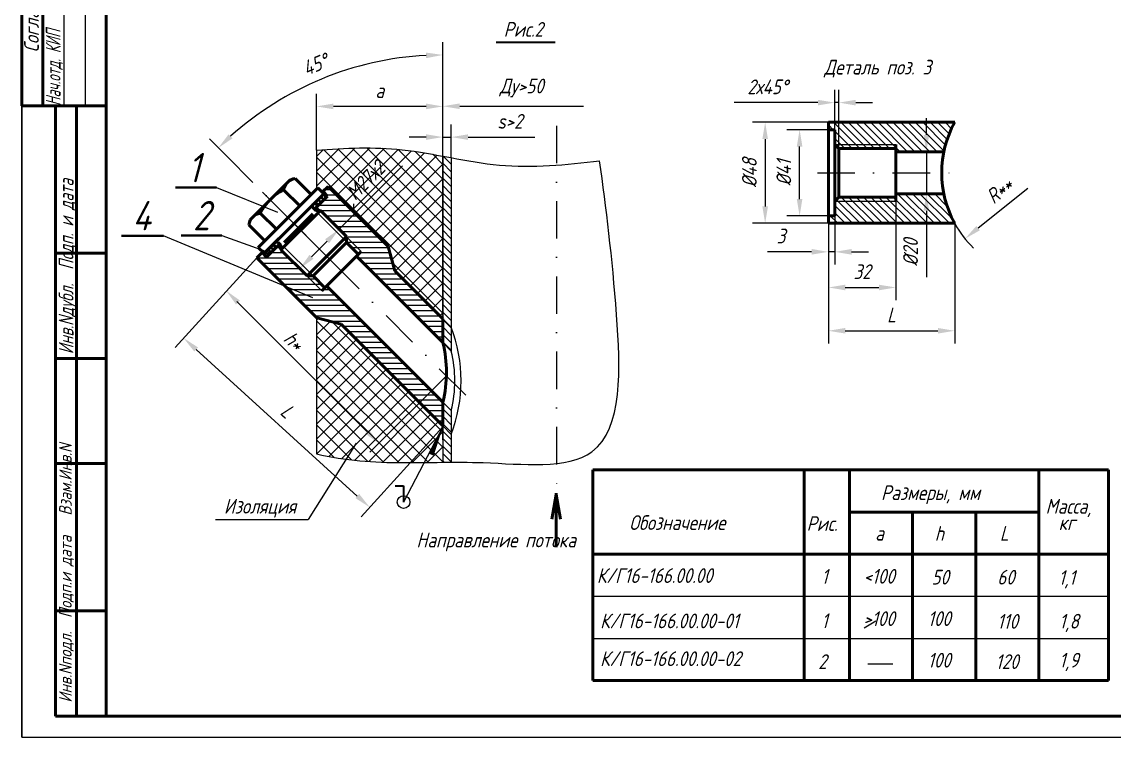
# Model space of a CAD drawing. Header units: inches. Extents: x 5939 to 6569, y -3365 to -3068.
# Drawn here: x 5938.7 to 6198.2, y -3364.7 to -3194.8 of the extents above; entities that cross this region are included whole.
import ezdxf
from ezdxf.enums import TextEntityAlignment as Align

# ---------------------------------------------------------------- set-up
doc = ezdxf.new("R2010")
doc.units = ezdxf.units.IN
doc.header["$LTSCALE"] = 0.7
doc.header["$MEASUREMENT"] = 0
doc.linetypes.add('DASHDOT', pattern=[25.4, 12.7, -6.35, 0, -6.35])
doc.layers.add('Слой1-05', color=7, linetype='Continuous')
doc.styles.get("Standard").update_dxf_attribs({"font": 'romand.shx', "width": 0.8, "oblique": 15, "height": 3.5})
doc.dimstyles.get("Standard").update_dxf_attribs({"dimtxt": 3.5, "dimasz": 4, "dimexe": 3, "dimexo": 0, "dimgap": 2, "dimtad": 1, "dimdsep": 46, "dimtxsty": 'Standard', "dimcen": 0.09, "dimaunit": 1, "dimadec": 3, "dimazin": 0, "dimtfac": 1, "dimtmove": 0, "dimatfit": 3, "dimfxl": 0.18, "dimtolj": 1, "dimtzin": 0, "dimlwd": 25, "dimlwe": 25, "dimarcsym": 0})
pattern_1 = [(0, (15.543, -7.1254), (3e-16, 1.25), [])]
pattern_2 = [(135, (0, -7.7466), (-1.76776695, -1.76776695), []), (225, (0, -7.7466), (1.76776695, -1.76776695), [])]

# ---------------------------------------------------------------- blocks, each defined once
blk = doc.blocks.new('*D265')
at = {"color": 0, "lineweight": 25, "transparency": 16777216}
for p, q in [((6130.28, -3220.41), (6120.45, -3220.41)), ((6123.45, -3236.91), (6123.45, -3224.41)), ((6130.28, -3240.91), (6120.45, -3240.91))]:
    blk.add_line(p, q, dxfattribs=at)
for points in [[(6122.78, -3224.41), (6124.11, -3224.41), (6123.45, -3220.41)], [(6122.78, -3236.91), (6124.11, -3236.91), (6123.45, -3240.91)]]:
    blk.add_solid(points, dxfattribs=at)
at = {"layer": 'DEFPOINTS', "color": 0, "lineweight": 25, "transparency": 16777216}
for p in [(6123.45, -3220.41), (6130.28, -3220.41), (6130.28, -3240.91)]:
    blk.add_point(p, dxfattribs=at)
at = {"color": 0, "lineweight": 25, "transparency": 16777216, "insert": (6119.7, -3230.66), "char_height": 3.5, "attachment_point": 5, "rotation": 90}
blk.add_mtext('\\A1;%%C41', dxfattribs=at)
blk = doc.blocks.new('*D266')
at = {"color": 0, "lineweight": 25, "transparency": 16777216}
for p, q in [((6130.28, -3240.91), (6130.28, -3252.43)), ((6131.78, -3240.91), (6131.78, -3252.43)), ((6126.28, -3249.43), (6115.79, -3249.43)), ((6131.78, -3249.43), (6130.28, -3249.43)), ((6135.78, -3249.43), (6139.78, -3249.43))]:
    blk.add_line(p, q, dxfattribs=at)
for points in [[(6126.28, -3248.76), (6126.28, -3250.1), (6130.28, -3249.43)], [(6135.78, -3248.76), (6135.78, -3250.1), (6131.78, -3249.43)]]:
    blk.add_solid(points, dxfattribs=at)
at = {"layer": 'DEFPOINTS', "color": 0, "lineweight": 25, "transparency": 16777216}
for p in [(6130.28, -3240.91), (6131.78, -3240.91), (6130.28, -3249.43)]:
    blk.add_point(p, dxfattribs=at)
at = {"color": 0, "lineweight": 25, "transparency": 16777216, "insert": (6119.03, -3245.68), "char_height": 3.5, "attachment_point": 5}
blk.add_mtext('\\A1;3', dxfattribs=at)
blk = doc.blocks.new('*D267')
at = {"color": 0, "lineweight": 25, "transparency": 16777216}
for p, q in [((6130.28, -3242.66), (6130.28, -3271.19)), ((6160.28, -3242.66), (6160.28, -3271.19)), ((6134.28, -3268.19), (6156.28, -3268.19))]:
    blk.add_line(p, q, dxfattribs=at)
for points in [[(6134.28, -3267.52), (6134.28, -3268.85), (6130.28, -3268.19)], [(6156.28, -3267.52), (6156.28, -3268.85), (6160.28, -3268.19)]]:
    blk.add_solid(points, dxfattribs=at)
at = {"layer": 'DEFPOINTS', "color": 0, "lineweight": 25, "transparency": 16777216}
for p in [(6130.28, -3242.66), (6160.28, -3242.66), (6160.28, -3268.19)]:
    blk.add_point(p, dxfattribs=at)
at = {"color": 0, "lineweight": 25, "transparency": 16777216, "insert": (6145.28, -3264.44), "char_height": 3.5, "attachment_point": 5}
blk.add_mtext('\\A1;L', dxfattribs=at)
blk = doc.blocks.new('*D268')
at = {"color": 0, "lineweight": 25, "transparency": 16777216}
for p, q in [((6153.55, -3221.66), (6153.55, -3217.66)), ((6157.72, -3225.66), (6150.55, -3225.66)), ((6153.55, -3225.66), (6153.55, -3235.66)), ((6157.72, -3235.66), (6150.55, -3235.66)), ((6153.55, -3239.66), (6153.55, -3255.49))]:
    blk.add_line(p, q, dxfattribs=at)
for points in [[(6152.88, -3221.66), (6154.22, -3221.66), (6153.55, -3225.66)], [(6152.88, -3239.66), (6154.22, -3239.66), (6153.55, -3235.66)]]:
    blk.add_solid(points, dxfattribs=at)
at = {"layer": 'DEFPOINTS', "color": 0, "lineweight": 25, "transparency": 16777216}
for p in [(6157.72, -3225.66), (6153.55, -3235.66), (6157.72, -3235.66)]:
    blk.add_point(p, dxfattribs=at)
at = {"color": 0, "lineweight": 25, "transparency": 16777216, "insert": (6149.8, -3249.57), "char_height": 3.5, "attachment_point": 5, "rotation": 90}
blk.add_mtext('\\A1;%%C20', dxfattribs=at)
blk = doc.blocks.new('*D264')
at = {"color": 0, "lineweight": 25, "transparency": 16777216}
blk.add_line((6177.62, -3234.35), (6165.84, -3243.81), dxfattribs=at)
blk.add_arc((6182.21, -3230.66), 25, 208.6854, 225.655, dxfattribs=at)
blk.add_solid([(6165.42, -3243.29), (6166.26, -3244.33), (6162.72, -3246.32)], dxfattribs=at)
at = {"layer": 'DEFPOINTS', "color": 0, "lineweight": 25, "transparency": 16777216}
for p in [(6182.21, -3230.66), (6162.72, -3246.32)]:
    blk.add_point(p, dxfattribs=at)
at = {"color": 0, "lineweight": 25, "transparency": 16777216, "insert": (6170.94, -3234.9), "char_height": 3.5, "attachment_point": 5, "rotation": 38.7795}
blk.add_mtext('\\A1;R**', dxfattribs=at)
blk = doc.blocks.new('*D269')
at = {"color": 0, "lineweight": 25, "transparency": 16777216}
for p, q in [((6146.28, -3237.41), (6146.28, -3260.9)), ((6130.28, -3240.91), (6130.28, -3260.9)), ((6134.28, -3257.9), (6142.28, -3257.9))]:
    blk.add_line(p, q, dxfattribs=at)
for points in [[(6134.28, -3257.24), (6134.28, -3258.57), (6130.28, -3257.9)], [(6142.28, -3257.24), (6142.28, -3258.57), (6146.28, -3257.9)]]:
    blk.add_solid(points, dxfattribs=at)
at = {"layer": 'DEFPOINTS', "color": 0, "lineweight": 25, "transparency": 16777216}
for p in [(6146.28, -3237.41), (6130.28, -3240.91), (6146.28, -3257.9)]:
    blk.add_point(p, dxfattribs=at)
at = {"color": 0, "lineweight": 25, "transparency": 16777216, "insert": (6138.28, -3254.15), "char_height": 3.5, "attachment_point": 5}
blk.add_mtext('\\A1;32', dxfattribs=at)
blk = doc.blocks.new('*D275')
at = {"color": 0, "lineweight": 25, "transparency": 16777216}
for p, q in [((6130.28, -3218.66), (6112.27, -3218.66)), ((6115.27, -3222.66), (6115.27, -3238.66)), ((6130.28, -3242.66), (6112.27, -3242.66))]:
    blk.add_line(p, q, dxfattribs=at)
for points in [[(6114.6, -3222.66), (6115.94, -3222.66), (6115.27, -3218.66)], [(6114.6, -3238.66), (6115.94, -3238.66), (6115.27, -3242.66)]]:
    blk.add_solid(points, dxfattribs=at)
at = {"layer": 'DEFPOINTS', "color": 0, "lineweight": 25, "transparency": 16777216}
for p in [(6130.28, -3218.66), (6115.27, -3242.66), (6130.28, -3242.66)]:
    blk.add_point(p, dxfattribs=at)
at = {"color": 0, "lineweight": 25, "transparency": 16777216, "insert": (6111.52, -3230.66), "char_height": 3.5, "attachment_point": 5, "rotation": 90}
blk.add_mtext('\\A1;%%C48', dxfattribs=at)
blk = doc.blocks.new('*D293')
at = {"color": 0, "lineweight": 25, "transparency": 16777216}
for p, q in [((6131.78, -3223.91), (6131.78, -3210.98)), ((6132.78, -3224.91), (6132.78, -3210.98)), ((6127.78, -3213.98), (6107.91, -3213.98)), ((6132.78, -3213.98), (6131.78, -3213.98)), ((6136.78, -3213.98), (6140.78, -3213.98))]:
    blk.add_line(p, q, dxfattribs=at)
for points in [[(6127.78, -3213.31), (6127.78, -3214.65), (6131.78, -3213.98)], [(6136.78, -3213.31), (6136.78, -3214.65), (6132.78, -3213.98)]]:
    blk.add_solid(points, dxfattribs=at)
at = {"layer": 'DEFPOINTS', "color": 0, "lineweight": 25, "transparency": 16777216}
for p in [(6131.78, -3213.98), (6131.78, -3223.91), (6132.78, -3224.91)]:
    blk.add_point(p, dxfattribs=at)
at = {"color": 0, "lineweight": 25, "transparency": 16777216, "insert": (6115.84, -3210.23), "char_height": 3.5, "attachment_point": 5}
blk.add_mtext('\\A1;2х45%%D', dxfattribs=at)
blk = doc.blocks.new('*D298')
at = {"color": 0, "lineweight": 25, "transparency": 16777216}
for p, q in [((6014.07, -3244.07), (6029.13, -3229.01)), ((6015.82, -3245.82), (6011.95, -3241.95)), ((6007.55, -3250.59), (6011.24, -3246.9)), ((6006.48, -3255.17), (6002.6, -3251.29))]:
    blk.add_line(p, q, dxfattribs=at)
for points in [[(6010.77, -3246.43), (6011.71, -3247.37), (6014.07, -3244.07)], [(6007.08, -3250.12), (6008.02, -3251.06), (6004.72, -3253.42)]]:
    blk.add_solid(points, dxfattribs=at)
at = {"layer": 'DEFPOINTS', "color": 0, "lineweight": 25, "transparency": 16777216}
for p in [(6014.07, -3244.07), (6015.82, -3245.82), (6006.48, -3255.17)]:
    blk.add_point(p, dxfattribs=at)
at = {"color": 0, "lineweight": 25, "transparency": 16777216, "insert": (6020.36, -3232.48), "char_height": 3.5, "attachment_point": 5, "rotation": 45}
blk.add_mtext('\\A1;М27х2', dxfattribs=at)
blk = doc.blocks.new('*D296')
at = {"color": 0, "lineweight": 25, "transparency": 16777216}
for p, q in [((6008.73, -3225.31), (6008.73, -3211.88)), ((6038.73, -3226.69), (6038.73, -3211.88)), ((6034.73, -3214.88), (6012.73, -3214.88))]:
    blk.add_line(p, q, dxfattribs=at)
for points in [[(6012.73, -3214.21), (6012.73, -3215.55), (6008.73, -3214.88)], [(6034.73, -3214.21), (6034.73, -3215.55), (6038.73, -3214.88)]]:
    blk.add_solid(points, dxfattribs=at)
at = {"layer": 'DEFPOINTS', "color": 0, "lineweight": 25, "transparency": 16777216}
for p in [(6008.73, -3214.88), (6008.73, -3225.31), (6038.73, -3226.69)]:
    blk.add_point(p, dxfattribs=at)
at = {"color": 0, "lineweight": 25, "transparency": 16777216, "insert": (6023.73, -3211.13), "char_height": 3.5, "attachment_point": 5}
blk.add_mtext('\\A1;а', dxfattribs=at)
blk = doc.blocks.new('*D297')
at = {"color": 0, "lineweight": 25, "transparency": 16777216}
for p, q in [((6038.73, -3226.69), (6038.73, -3199.65)), ((5987.3, -3226.64), (5983.28, -3222.62))]:
    blk.add_line(p, q, dxfattribs=at)
blk.add_arc((6038.73, -3278.07), 75.42, 93.0391, 131.9609, dxfattribs=at)
for points in [[(6034.71, -3202.09), (6034.75, -3203.42), (6038.73, -3202.65)], [(5988.76, -3222.47), (5987.84, -3221.5), (5985.4, -3224.74)]]:
    blk.add_solid(points, dxfattribs=at)
at = {"layer": 'DEFPOINTS', "color": 0, "lineweight": 25, "transparency": 16777216}
for p in [(6019.21, -3205.22), (5987.3, -3226.64), (6038.73, -3226.69), (6038.73, -3264.52), (6045.09, -3284.44)]:
    blk.add_point(p, dxfattribs=at)
at = {"color": 0, "lineweight": 25, "transparency": 16777216, "insert": (6008.43, -3204.93), "char_height": 3.5, "attachment_point": 5, "rotation": 22.5}
blk.add_mtext('\\A1;45%%D', dxfattribs=at)
blk = doc.blocks.new('*D300')
at = {"color": 0, "lineweight": 25, "transparency": 16777216}
for p, q in [((6038.73, -3226.69), (6038.73, -3219.17)), ((6040.73, -3227.07), (6040.73, -3219.17)), ((6034.73, -3222.17), (6030.73, -3222.17)), ((6038.73, -3222.17), (6040.73, -3222.17)), ((6044.73, -3222.17), (6060.55, -3222.17))]:
    blk.add_line(p, q, dxfattribs=at)
for points in [[(6034.73, -3221.51), (6034.73, -3222.84), (6038.73, -3222.17)], [(6044.73, -3221.51), (6044.73, -3222.84), (6040.73, -3222.17)]]:
    blk.add_solid(points, dxfattribs=at)
at = {"layer": 'DEFPOINTS', "color": 0, "lineweight": 25, "transparency": 16777216}
for p in [(6040.73, -3222.17), (6038.73, -3226.69), (6040.73, -3227.07)]:
    blk.add_point(p, dxfattribs=at)
at = {"color": 0, "lineweight": 25, "transparency": 16777216, "insert": (6054.64, -3218.42), "char_height": 3.5, "attachment_point": 5}
blk.add_mtext('\\A1;s>2', dxfattribs=at)
blk = doc.blocks.new('*D301')
at = {"color": 0, "lineweight": 25, "transparency": 16777216}
for p, q in [((5994.53, -3250.85), (5975.15, -3272.16)), ((5980.13, -3272.63), (6018.4, -3307.45)), ((6038.73, -3291.05), (6019.34, -3312.36))]:
    blk.add_line(p, q, dxfattribs=at)
for points in [[(5980.57, -3272.14), (5979.68, -3273.12), (5977.17, -3269.94)], [(6018.85, -3306.96), (6017.95, -3307.94), (6021.36, -3310.14)]]:
    blk.add_solid(points, dxfattribs=at)
at = {"layer": 'DEFPOINTS', "color": 0, "lineweight": 25, "transparency": 16777216}
for p in [(5994.53, -3250.85), (6038.73, -3291.05), (6021.36, -3310.14)]:
    blk.add_point(p, dxfattribs=at)
at = {"color": 0, "lineweight": 25, "transparency": 16777216, "insert": (6001.79, -3287.26), "char_height": 3.5, "attachment_point": 5, "rotation": 317.7075}
blk.add_mtext('\\A1;L', dxfattribs=at)

msp = doc.modelspace()

# ---------------------------------------------------------------- hatches: boundary and pattern name
at = {"lineweight": 25}
h = msp.add_hatch(dxfattribs=at)
h.set_pattern_fill('ANSI31', color=256, scale=10, angle=90)
h.set_pattern_definition([(135, (2587.819, -9433.0814), (-0.88388348, -0.88388348), [])])
h.paths.add_polyline_path([(6131.779, -3237.411), (6131.779, -3240.911), (6130.279, -3240.911), (6130.279, -3242.661), (6160.279, -3242.661, -0.0749641), (6157.716, -3235.661), (6146.279, -3235.661), (6146.279, -3237.411)])
h.paths.add_polyline_path([(6130.279, -3218.661), (6130.279, -3220.411), (6131.779, -3220.411), (6131.779, -3223.911), (6146.279, -3223.911), (6146.279, -3225.661), (6157.716, -3225.661, -0.0749641), (6160.279, -3218.661)])
h.paths.add_polyline_path([(6132.779, -3236.411), (6131.779, -3237.411), (6146.279, -3237.411), (6146.279, -3236.411)], flags=17)
h.paths.add_polyline_path([(6131.779, -3223.911), (6132.779, -3224.911), (6146.279, -3224.911), (6146.279, -3223.911)], flags=17)
h = msp.add_hatch(dxfattribs=at)
h.set_pattern_fill('ANSI37', color=256, scale=20, angle=90)
h.set_pattern_definition(pattern_2)
edge = h.paths.add_edge_path()
edge.add_spline(control_points=[(6038.726, -3226.694), (6035.505, -3226.094), (6025.575, -3224.333), (6015.529, -3224.716), (6008.726, -3225.306)], knot_values=[10.469304, 10.469304, 10.469304, 10.469304, 20.2644995, 40.6340427, 40.6340427, 40.6340427, 40.6340427], degree=3, periodic=0)
edge.add_line((6008.726, -3225.306), (6008.726, -3234.532))
edge.add_line((6008.726, -3234.532), (6009.028, -3234.23))
edge.add_line((6009.028, -3234.23), (6010.089, -3235.291))
edge.add_line((6010.089, -3235.291), (6011.503, -3233.877))
edge.add_line((6011.503, -3233.877), (6025.755, -3248.129))
edge.add_line((6025.755, -3248.129), (6027.308, -3253.925))
edge.add_line((6027.308, -3253.925), (6038.726, -3265.343))
edge.add_line((6038.726, -3265.343), (6038.726, -3226.694))
h.paths.add_polyline_path([(6016.716, -3239.789), (6026.91, -3229.595), (6024.224, -3224.941), (6014.03, -3235.135)], flags=25)
h = msp.add_hatch(dxfattribs=at)
h.set_pattern_fill('ANSI31', color=256, scale=10, angle=90)
h.set_pattern_definition([(135, (15.543, -7.1254), (-0.88388348, -0.88388348), [])])
edge = h.paths.add_edge_path()
edge.add_spline(control_points=[(6040.726, -3227.068), (6040.06, -3226.943), (6039.393, -3226.818), (6038.726, -3226.694)], knot_values=[40.6340427, 40.6340427, 40.6340427, 40.6340427, 42.6613635, 42.6613635, 42.6613635, 42.6613635], degree=3, periodic=0)
edge.add_line((6038.726, -3226.694), (6038.726, -3264.521))
edge.add_line((6038.726, -3264.521), (6038.726, -3265.343))
edge.add_line((6038.726, -3265.343), (6040.726, -3267.343))
edge.add_line((6040.726, -3267.343), (6040.726, -3227.068))
h.paths.add_polyline_path([(6040.726, -3267.343), (6038.726, -3265.343), (6038.726, -3271), (6040.726, -3273)])
h.paths.add_polyline_path([(6040.726, -3287.142), (6038.726, -3285.142), (6038.726, -3290.799), (6038.798, -3290.87), (6038.821, -3290.825), (6038.801, -3290.873), (6040.726, -3292.799)])
edge = h.paths.add_edge_path()
edge.add_line((6040.726, -3292.799), (6038.801, -3290.873))
edge.add_line((6038.801, -3290.873), (6038.726, -3291.051))
edge.add_line((6038.726, -3291.051), (6038.726, -3294.134))
edge.add_line((6038.726, -3294.134), (6038.726, -3299.441))
edge.add_spline(control_points=[(6038.726, -3299.441), (6039.389, -3299.434), (6040.056, -3299.427), (6040.726, -3299.424)], knot_values=[59.8962827, 59.8962827, 59.8962827, 59.8962827, 61.9082921, 61.9082921, 61.9082921, 61.9082921], degree=3, periodic=0)
edge.add_line((6040.726, -3299.424), (6040.726, -3292.799))
h = msp.add_hatch(dxfattribs=at)
h.set_pattern_fill('ANSI31', color=256, scale=10, angle=315)
h.set_pattern_definition(pattern_1)
h.paths.add_polyline_path([(5999.403, -3248.098), (5996.83, -3250.671), (5995.77, -3249.61), (5994.532, -3250.847), (6008.785, -3265.1), (6014.58, -3266.653), (6033.194, -3285.267), (6036.023, -3282.438), (6011.149, -3257.565), (6010.01, -3258.705)])
h.paths.add_polyline_path([(6019.357, -3249.357), (6018.22, -3250.494), (6038.726, -3271), (6038.726, -3265.343), (6027.308, -3253.925), (6025.755, -3248.129), (6011.503, -3233.877), (6010.265, -3235.114), (6011.326, -3236.175), (6008.75, -3238.751), (6009.622, -3239.622), (6009.625, -3239.622), (6015.823, -3245.82)])
h = msp.add_hatch(dxfattribs=at)
h.set_pattern_fill('ANSI37', color=256, scale=5, angle=45)
h.set_pattern_definition([(90, (-1139.90176, -5567.3213), (-0.625, 1e-16), []), (180, (-1139.90176, -5567.3213), (-1e-16, -0.625), [])])
h.paths.add_polyline_path([(5998.421, -3247.665), (5996.3, -3249.787), (5996.123, -3249.964), (5996.83, -3250.671), (5999.128, -3248.373)])
h.paths.add_polyline_path([(6010.619, -3235.468), (6008.321, -3237.766), (6009.028, -3238.473), (6011.326, -3236.175)])
h = msp.add_hatch(dxfattribs=at)
h.set_pattern_fill('ANSI31', color=256, scale=10, angle=315)
h.set_pattern_definition(pattern_1)
h.paths.add_polyline_path([(6015.823, -3245.824), (6015.834, -3247.243), (6018.653, -3250.061), (6019.357, -3249.357)])
h.paths.add_polyline_path([(6010.01, -3258.705), (6010.717, -3257.997), (6007.898, -3255.179), (6006.475, -3255.168), (6006.474, -3255.169)])
h = msp.add_hatch(dxfattribs=at)
h.set_pattern_fill('ANSI37', color=256, scale=20, angle=90)
h.set_pattern_definition(pattern_2)
edge = h.paths.add_edge_path()
edge.add_line((6014.58, -3266.653), (6008.726, -3265.084))
edge.add_line((6008.726, -3265.084), (6008.726, -3297.425))
edge.add_spline(control_points=[(6008.726, -3297.425), (6011.059, -3297.98), (6013.406, -3298.395), (6015.755, -3298.703)], knot_values=[29.529569, 29.529569, 29.529569, 29.529569, 36.5870815, 36.5870815, 36.5870815, 36.5870815], degree=3, periodic=0)
edge.add_spline(control_points=[(6015.755, -3298.703), (6020.263, -3299.294), (6026.522, -3299.566), (6032.6, -3299.518), (6034.303, -3299.497)], knot_values=[36.5870815, 36.5870815, 36.5870815, 36.5870815, 50.1341388, 55.3805366, 55.3805366, 55.3805366, 55.3805366], degree=3, periodic=0)
edge.add_line((6034.303, -3299.497), (6038.726, -3291.007))
edge.add_line((6038.726, -3291.007), (6038.726, -3290.799))
edge.add_line((6038.726, -3290.799), (6014.58, -3266.653))
edge = h.paths.add_edge_path(flags=17)
edge.add_line((6038.726, -3291.007), (6034.303, -3299.497))
edge.add_spline(control_points=[(6034.303, -3299.497), (6035.769, -3299.48), (6037.239, -3299.457), (6038.726, -3299.441)], knot_values=[55.3805366, 55.3805366, 55.3805366, 55.3805366, 59.8962827, 59.8962827, 59.8962827, 59.8962827], degree=3, periodic=0)
edge.add_line((6038.726, -3299.441), (6038.726, -3291.007))
h = msp.add_hatch(dxfattribs=at)
h.set_pattern_fill('ANSI31', color=256, scale=10, angle=315)
h.set_pattern_definition(pattern_1)
h.paths.add_polyline_path([(6036.023, -3282.438), (6033.194, -3285.267), (6038.726, -3290.799), (6038.726, -3285.142)])

# ---------------------------------------------------------------- linework, layer by layer
at = {"linetype": 'Continuous', "lineweight": 25}
for p, q in [((5938.734, -3067.747), (5938.734, -3364.747)), ((5938.734, -3364.747), (5938.734, -3067.747)), ((6038.726, -3265.343), (6040.726, -3267.343)), ((6038.726, -3290.799), (6040.726, -3292.799)), ((5938.734, -3364.747), (6568.734, -3364.747))]:
    msp.add_line(p, q, dxfattribs=at)
at = {"linetype": 'Continuous', "lineweight": 50}
for p, q in [((5958.734, -3072.747), (5958.734, -3359.747)), ((6009.028, -3234.23), (6010.442, -3235.645)), ((6007.879, -3238.915), (6008.513, -3239.549)), ((6009.625, -3239.622), (6015.823, -3245.82)), ((5999.57, -3247.224), (6000.204, -3247.857)), ((5994.886, -3248.373), (5996.3, -3249.787)), ((6000.277, -3248.97), (6006.475, -3255.168)), ((6025.755, -3248.129), (6027.308, -3253.925)), ((6027.308, -3253.925), (6038.725, -3265.342)), ((6008.785, -3265.1), (6014.58, -3266.653)), ((6014.58, -3266.653), (6038.726, -3290.799)), ((6135.282, -3301.266), (6135.282, -3341.266)), ((6065.635, -3307.112), (6064.635, -3312.912)), ((6065.635, -3306.812), (6065.635, -3319.567)), ((6065.635, -3307.112), (6066.635, -3312.912)), ((5946.734, -3359.747), (6563.734, -3359.747))]:
    msp.add_line(p, q, dxfattribs=at)
at = {"lineweight": 50}
for p, q in [((5938.734, -3149.747), (5938.734, -3214.747)), ((5943.734, -3149.747), (5943.734, -3214.747)), ((5938.734, -3214.747), (5958.734, -3214.747)), ((5946.734, -3214.747), (5946.734, -3359.747)), ((5946.734, -3214.747), (5958.734, -3214.747)), ((5946.734, -3214.747), (5958.734, -3214.747)), ((5946.734, -3214.747), (5958.734, -3214.747)), ((5946.734, -3214.747), (5958.734, -3214.747)), ((5946.734, -3214.747), (5958.734, -3214.747)), ((5946.734, -3214.747), (5958.734, -3214.747)), ((5946.734, -3214.747), (5958.734, -3214.747)), ((5951.734, -3214.747), (5951.734, -3359.747)), ((6130.279, -3218.661), (6130.279, -3242.661)), ((6130.279, -3218.661), (6160.279, -3218.661)), ((6130.279, -3220.411), (6131.779, -3220.411)), ((6131.779, -3220.411), (6131.779, -3240.911)), ((6131.779, -3223.911), (6132.779, -3224.911)), ((6146.279, -3223.911), (6146.279, -3237.411)), ((6132.779, -3224.911), (6132.779, -3236.411)), ((6132.779, -3224.911), (6146.279, -3224.911)), ((6146.279, -3225.661), (6157.716, -3225.661)), ((6002.468, -3232.305), (5997.714, -3237.059)), ((6003.656, -3231.987), (6002.468, -3232.305)), ((6003.656, -3231.987), (6007.464, -3235.795)), ((5994.886, -3248.373), (6009.028, -3234.23)), ((6004.717, -3238.542), (6000.882, -3234.707)), ((6011.503, -3233.877), (6010.089, -3235.291)), ((6011.503, -3233.877), (6025.755, -3248.129)), ((5992.961, -3241.812), (5997.714, -3237.059)), ((6010.619, -3235.468), (5996.123, -3249.964)), ((6003.371, -3242.716), (6010.442, -3235.645)), ((6011.326, -3236.175), (6008.232, -3239.269)), ((6010.265, -3235.114), (6011.326, -3236.175)), ((6131.779, -3237.411), (6132.779, -3236.411)), ((6132.779, -3236.411), (6146.279, -3236.411)), ((6146.279, -3235.661), (6157.716, -3235.661)), ((6009.625, -3239.622), (6000.277, -3248.97)), ((6008.321, -3237.766), (6009.028, -3238.473)), ((6008.689, -3239.622), (6009.625, -3239.622)), ((6008.75, -3238.751), (6008.75, -3239.622)), ((5992.642, -3243.001), (5992.961, -3241.812)), ((5999.197, -3244.061), (5995.362, -3240.226)), ((6003.371, -3242.716), (5996.3, -3249.787)), ((6004.432, -3243.776), (6007.838, -3240.37)), ((6130.279, -3240.911), (6131.779, -3240.911)), ((6130.279, -3242.661), (6160.279, -3242.661)), ((5992.642, -3243.001), (5996.45, -3246.808)), ((6004.432, -3243.776), (6001.025, -3247.183)), ((5999.924, -3247.577), (5996.83, -3250.671)), ((5998.421, -3247.665), (5999.128, -3248.373)), ((6015.823, -3245.82), (6006.474, -3255.169)), ((6015.834, -3247.224), (6007.879, -3255.178)), ((6015.823, -3245.82), (6015.834, -3247.224)), ((6015.824, -3247.233), (6018.653, -3250.061)), ((5946.734, -3249.747), (5958.734, -3249.747)), ((5995.946, -3249.433), (5994.532, -3250.847)), ((5995.77, -3249.61), (5996.83, -3250.671)), ((5999.403, -3248.098), (6000.277, -3248.098)), ((6000.277, -3248.034), (6000.277, -3248.97)), ((6019.357, -3249.357), (6010.01, -3258.705)), ((6018.22, -3250.494), (6038.726, -3271)), ((5994.532, -3250.847), (6008.785, -3265.1)), ((6006.475, -3255.168), (6007.879, -3255.178)), ((6007.888, -3255.169), (6010.717, -3257.997)), ((6011.149, -3257.565), (6038.726, -3285.142)), ((6038.726, -3271), (6038.726, -3265.343)), ((5946.734, -3274.747), (5958.734, -3274.747)), ((6038.726, -3290.799), (6038.726, -3285.142)), ((5946.734, -3299.747), (5958.734, -3299.747)), ((6074.311, -3301.266), (6196.836, -3301.266)), ((6074.311, -3301.266), (6074.311, -3351.266)), ((6124.531, -3301.266), (6124.531, -3351.266)), ((6135.282, -3301.266), (6135.282, -3341.266)), ((6135.282, -3301.266), (6135.282, -3341.266)), ((6135.282, -3301.266), (6135.282, -3351.266)), ((6180.282, -3301.266), (6180.282, -3351.266)), ((6196.836, -3301.266), (6196.836, -3351.266)), ((6135.282, -3311.266), (6180.282, -3311.266)), ((6150.282, -3311.266), (6150.282, -3351.266)), ((6165.282, -3311.266), (6165.282, -3351.266)), ((6074.311, -3321.266), (6196.836, -3321.266)), ((5946.734, -3334.747), (5958.734, -3334.747)), ((6074.311, -3351.266), (6196.836, -3351.266))]:
    msp.add_line(p, q, dxfattribs=at)
for p, q in [((5948.734, -3149.747), (5948.734, -3214.747)), ((5953.734, -3149.747), (5953.734, -3214.747)), ((6015.127, -3246.516), (6007.172, -3254.471)), ((6038.821, -3290.825), (6029.405, -3308.899))]:
    msp.add_line(p, q)
at = {"lineweight": 35}
for p, q in [((6051.349, -3199.582), (6065.391, -3199.582)), ((6027.429, -3305.038), (6029.405, -3305.038)), ((6029.405, -3305.038), (6029.405, -3308.899))]:
    msp.add_line(p, q, dxfattribs=at)
at = {"lineweight": 25}
for p, q in [((6038.726, -3226.694), (6038.726, -3211.844)), ((6042.726, -3214.844), (6072.141, -3214.844)), ((6131.779, -3223.911), (6146.279, -3223.911)), ((6008.726, -3225.306), (6008.726, -3234.532)), ((6038.726, -3226.694), (6038.726, -3265.343)), ((6038.726, -3264.521), (6038.726, -3226.694)), ((6040.726, -3227.068), (6040.726, -3273)), ((5984.949, -3234.13), (5999.444, -3240)), ((6131.779, -3237.411), (6146.279, -3237.411)), ((6008.75, -3238.751), (6019.357, -3249.357)), ((6017.598, -3239.972), (6017.598, -3238.06)), ((6009.017, -3240.23), (6015.832, -3247.045)), ((6160.279, -3242.661), (6160.279, -3258.866)), ((5994.463, -3244.821), (5994.185, -3244.821)), ((6007.836, -3260.387), (5972.413, -3245.608)), ((5986.226, -3245.538), (5997.478, -3249.624)), ((5999.403, -3248.098), (6010.01, -3258.705)), ((6000.983, -3248.264), (6007.888, -3255.169)), ((5989.811, -3261.225), (6020.695, -3292.109)), ((6008.726, -3265.042), (6008.726, -3297.425)), ((6038.726, -3271), (6040.726, -3273)), ((6039.558, -3278.903), (6021.402, -3297.059)), ((6039.577, -3277.788), (6039.531, -3280.525)), ((6038.726, -3285.142), (6040.726, -3287.142)), ((6040.726, -3287.142), (6040.726, -3299.424)), ((6038.726, -3290.799), (6038.726, -3299.441)), ((6038.726, -3294.134), (6038.726, -3291.039)), ((6018.133, -3294.919), (6006.744, -3313.042)), ((6135.282, -3301.266), (6191.353, -3301.266)), ((5984.713, -3313.042), (6006.744, -3313.042)), ((6074.311, -3321.266), (6135.282, -3321.266)), ((6074.311, -3331.266), (6135.282, -3331.266)), ((6135.282, -3331.266), (6196.836, -3331.266)), ((6141.58, -3337.203), (6138.813, -3338.84)), ((6074.311, -3341.266), (6135.282, -3341.266)), ((6135.282, -3341.266), (6196.836, -3341.266)), ((6139.64, -3347.303), (6145.59, -3347.303))]:
    msp.add_line(p, q, dxfattribs=at)
at = {"linetype": 'DASHDOT', "lineweight": 25}
for p, q in [((6065.726, -3219.513), (6065.726, -3307.737)), ((5987.3, -3226.644), (6045.09, -3284.435)), ((6127.663, -3230.661), (6162.653, -3230.661))]:
    msp.add_line(p, q, dxfattribs=at)
at = {"lineweight": 40}
for p, q in [((5984.949, -3234.13), (5975.262, -3234.13)), ((5972.413, -3245.608), (5962.427, -3245.608)), ((5986.226, -3245.538), (5976.539, -3245.538))]:
    msp.add_line(p, q, dxfattribs=at)
at = {"linetype": 'Continuous'}
msp.add_line((5995.918, -3235.263), (6013.791, -3253.136), dxfattribs=at)
msp.add_lwpolyline([(6038.821, -3290.825, 0, 1.25, 0), (6035.969, -3297.626, 1.25, 1.25, 0)], format="xyseb")
msp.add_circle((6029.405, -3308.899), 1.5)
at = {"lineweight": 50}
for centre, radius, start, end in [((6182.211, -3230.661), 25, 151.3146, 208.6854), ((6004.234, -3235.312), 3.375, 99.86179, 170.13821), ((6007.26, -3246.605), 13.5, 118.19576, 135), ((6007.26, -3246.605), 13.5, 135, 151.80424), ((6008.232, -3238.561), 0.5, 135, 225), ((6008.689, -3239.372), 0.25, 225, 270), ((5995.967, -3243.579), 3.375, 99.86179, 170.13821), ((5999.217, -3247.577), 0.5, 45, 135), ((6000.027, -3248.034), 0.25, 0, 45), ((6009.499, -3278.071), 30.071, 346.39962, 13.60038)]:
    msp.add_arc(centre, radius, start, end, dxfattribs=at)
at = {"lineweight": 25}
for centre, radius, start, end in [((6007.107, -3280.071), 35.948, 339.26393, 20.73607), ((6011.499, -3280.071), 30.071, 346.39962, 13.60038)]:
    msp.add_arc(centre, radius, start, end, dxfattribs=at)
for points, knots in [([(6008.726, -3225.306), (6015.529, -3224.716), (6030.105, -3224.16), (6052.268, -3230.281), (6067.995, -3228.787), (6075.963, -3227.775)], [10.469304, 10.469304, 10.469304, 10.469304, 30.8388472, 54.2358597, 78.1538622, 78.1538622, 78.1538622, 78.1538622]), ([(6008.726, -3297.425), (6015.536, -3299.045), (6028.903, -3299.872), (6049.672, -3298.883), (6081.979, -3302.853), (6080.272, -3261.269), (6077.504, -3238.931), (6075.963, -3227.775)], [29.529569, 29.529569, 29.529569, 29.529569, 50.1341388, 69.2325316, 95.1895626, 128.2408665, 164.2993104, 164.2993104, 164.2993104, 164.2993104])]:
    msp.add_open_spline(points, degree=3, knots=knots, dxfattribs=at)
for points in [[(6042.726, -3214.177), (6042.726, -3215.51), (6038.726, -3214.844)], [(5990.562, -3261.017), (5989.619, -3261.96), (5987.262, -3258.66)], [(6021.166, -3291.638), (6020.224, -3292.581), (6023.523, -3294.938)]]:
    msp.add_solid(points, dxfattribs=at)
at = {"layer": 'DEFPOINTS', "color": 0, "linetype": 'ByBlock', "lineweight": 50}
for p in [(5997.714, -3237.059), (5992.642, -3243.001), (6008.841, -3254.217)]:
    msp.add_point(p, dxfattribs=at)
at = {"layer": 'DEFPOINTS', "color": 0, "linetype": 'ByBlock'}
msp.add_point((6007.437, -3254.206), dxfattribs=at)
msp.add_point((6007.437, -3254.206), dxfattribs=at)
at = {"layer": 'Слой1-05', "lineweight": 50}
msp.add_line((5946.734, -3214.747), (5958.734, -3214.747), dxfattribs=at)

# ---------------------------------------------------------------- texts
at = {"color": 0, "linetype": 'Continuous', "lineweight": 25, "oblique": 15, "width": 0.45245}
msp.add_text('Нач.отд. КИП', height=3.5, rotation=90, dxfattribs=at).set_placement((5947.933, -3214.745), (5947.933, -3196.647), align=Align.FIT)
at = {"linetype": 'Continuous', "lineweight": 25, "insert": (5939.276, -3202.037), "char_height": 3.5, "width": 26.79347, "attachment_point": 1, "rotation": 90}
msp.add_mtext('Согласовано', dxfattribs=at)
at = {"lineweight": 35, "insert": (6053.157, -3194.829), "char_height": 3.5, "attachment_point": 1}
msp.add_mtext_dynamic_manual_height_columns('Рис.2', width=69.66212, gutter_width=17.5, heights=[0], dxfattribs=at)
at = {"linetype": 'Continuous', "lineweight": 35, "insert": (6129.289, -3203.808), "char_height": 3.5, "attachment_point": 1}
msp.add_mtext_dynamic_manual_height_columns('Деталь поз. 3', width=95.41823, gutter_width=17.5, heights=[0], dxfattribs=at)
at = {"lineweight": 25, "insert": (6057.434, -3210.51), "char_height": 3.5, "attachment_point": 5}
msp.add_mtext('\\A1;Ду>50', dxfattribs=at)
at = {"lineweight": 35, "char_height": 7, "width": 8.75661, "attachment_point": 1}
for s, insert in [('1', (5978.097, -3225.93)), ('4', (5964.959, -3237.337)), ('2', (5979.373, -3237.337))]:
    msp.add_mtext(s, dxfattribs=dict(at, insert=insert))
at = {"lineweight": 25, "attachment_point": 1, "rotation": 90}
for s, insert, char_height, width in [('{\\W0.7;Инв.Nдубл.  Подп. и дата}', (5947.502, -3273.77), 3.5, 77.54763), ('Инв.Nподл.  Подп.и дата   Взам.Инв.N', (5947.584, -3356.54), 3, 110.87527)]:
    msp.add_mtext(s, dxfattribs=dict(at, insert=insert, char_height=char_height, width=width))
at = {"lineweight": 25, "insert": (6003.317, -3270.598), "char_height": 3.5, "attachment_point": 5, "rotation": 315}
msp.add_mtext('\\A1;h*', dxfattribs=at)
at = {"lineweight": 25, "char_height": 3.5, "attachment_point": 1}
for s, width, insert in [('Размеры, мм', 34.17656, (6142.798, -3304.903)), ('Изоляция', 27.87842, (5986.725, -3308.13)), ('Рис.', 14.02617, (6125.113, -3312.246)), ('h', 10.14279, (6155.55, -3314.586)), ('L', 10.14279, (6171.007, -3314.586)), ('кг', 11.27701, (6184.971, -3312.027)), ('Направление потока', 43.67167, (6032.445, -3316.152)), ('а', 9.75961, (6141.394, -3314.547)), ('1', 9.53604, (6128.639, -3324.809)), ('<100', 11.60264, (6138.606, -3324.774)), ('50', 9.55239, (6154.781, -3324.985)), ('60', 9.55239, (6170.388, -3324.985)), ('1,1', 17.93994, (6184.944, -3325.073)), ('1', 9.53604, (6128.639, -3335.334)), ('>100', 11.60264, (6138.606, -3334.843)), ('100', 9.55239, (6153.881, -3334.837)), ('110', 9.55239, (6170.388, -3335.483)), ('1,8', 17.93994, (6185.108, -3335.453)), ('2', 9.53604, (6127.882, -3345.044)), ('100', 9.55239, (6153.881, -3344.716)), ('120', 9.55239, (6169.994, -3345.058)), ('1,9', 17.93994, (6185.108, -3344.707))]:
    msp.add_mtext_dynamic_manual_height_columns(s, width=width, gutter_width=17.5, heights=[0], dxfattribs=dict(at, insert=insert))
at = {"lineweight": 20, "insert": (6181.87, -3308.142), "char_height": 3.5, "width": 38.16195, "attachment_point": 1}
msp.add_mtext('Масса,  ', dxfattribs=at)
at = {"color": 0, "linetype": 'Continuous', "lineweight": 25, "char_height": 3.5, "attachment_point": 1}
for s, width, insert in [('Обозначение', 53.1, (6082.999, -3312.02)), ('К/Г16-166.00.00', 49.8, (6075.299, -3324.611)), ('К/Г16-166.00.00-01', 49.8, (6076.072, -3335.378)), ('К/Г16-166.00.00-02', 49.8, (6076.072, -3344.352))]:
    msp.add_mtext_dynamic_manual_height_columns(s, width=width, gutter_width=17.5, heights=[0], dxfattribs=dict(at, insert=insert))

# ---------------------------------------------------------------- dimensions: what is measured, and where the dimension line sits
at = {"lineweight": 25}
dim = msp.add_angular_dim_2l(base=(6019.206, -3205.221), line1=((5987.3, -3226.644), (6045.09, -3284.435)), line2=((6038.726, -3264.521), (6038.726, -3226.694)), text='45%%D', dimstyle='Standard', dxfattribs=at)
dim.commit()
dim.dimension.update_dxf_attribs({"geometry": '*D297', "text_midpoint": (6008.429, -3204.928)})
for base, p1, p2, text, picture, middle in [((6008.726, -3214.879), (6038.726, -3226.694), (6008.726, -3225.306), 'а', '*D296', (6023.726, -3211.129)), ((6131.779, -3213.978), (6132.779, -3224.911), (6131.779, -3223.911), '2х45%%D', '*D293', (6115.843, -3210.228)), ((6040.726, -3222.172), (6038.726, -3226.694), (6040.726, -3227.068), 's>2', '*D300', (6054.639, -3218.422)), ((6146.279, -3257.904), (6130.279, -3240.911), (6146.279, -3237.411), '32', '*D269', (6138.279, -3254.154)), ((6130.279, -3249.432), (6131.779, -3240.911), (6130.279, -3240.911), '3', '*D266', (6119.033, -3245.682)), ((6160.279, -3268.185), (6130.279, -3242.661), (6160.279, -3242.661), 'L', '*D267', (6145.279, -3264.435))]:
    dim = msp.add_linear_dim(base=base, p1=p1, p2=p2, text=text, dimstyle='Standard', dxfattribs=at)
    dim.commit()
    dim.dimension.update_dxf_attribs({"geometry": picture, "text_midpoint": middle})
for base, p1, p2, angle, text, picture, middle in [((6115.271, -3242.661), (6130.279, -3218.661), (6130.279, -3242.661), 90, '%%C48', '*D275', (6111.521, -3230.661)), ((6123.446, -3220.411), (6130.279, -3240.911), (6130.279, -3220.411), 90, '%%C41', '*D265', (6119.696, -3230.661)), ((6014.069, -3244.069), (6006.475, -3255.168), (6015.823, -3245.824), 45, 'М27х2', '*D298', (6020.36, -3232.476))]:
    dim = msp.add_linear_dim(base=base, p1=p1, p2=p2, angle=angle, text=text, dimstyle='Standard', dxfattribs=at)
    dim.commit()
    dim.dimension.update_dxf_attribs({"geometry": picture, "text_midpoint": middle})
dim = msp.add_linear_dim(base=(6153.55, -3235.661), p1=(6157.716, -3225.661), p2=(6157.716, -3235.661), angle=90, text='%%C20', dimstyle='Standard', dxfattribs=at)
dim.commit()
dim.dimension.update_dxf_attribs({"geometry": '*D268', "text_midpoint": (6153.55, -3249.574), "dimtype": 160})
dim = msp.add_radius_dim(center=(6182.211, -3230.661), mpoint=(6162.721, -3246.319), text='R**', dimstyle='Standard', dxfattribs=at)
dim.commit()
dim.dimension.update_dxf_attribs({"geometry": '*D264', "text_midpoint": (6173.29, -3237.828), "dimtype": 164})
dim = msp.add_aligned_dim(p1=(5994.532, -3250.847), p2=(6038.726, -3291.051), distance=-25.807, text='L', dimstyle='Standard', dxfattribs=at)
dim.commit()
dim.dimension.update_dxf_attribs({"geometry": '*D301', "text_midpoint": (6001.787, -3287.265)})

doc.saveas('drawing.dxf')
